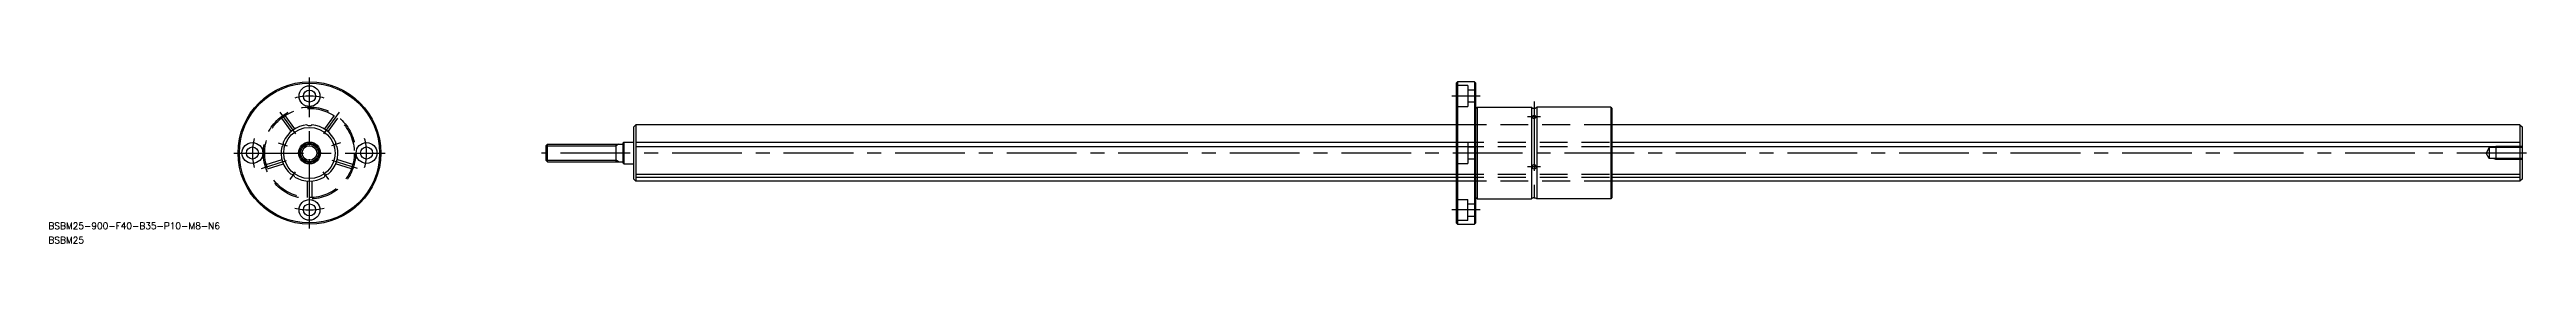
# Model space of a CAD drawing. Extents: x -118 to 1010, y -41 to 34.
import ezdxf

# ---------------------------------------------------------------- set-up
doc = ezdxf.new("R2010")
doc.units = 0
doc.linetypes.add('CENTER', pattern=[50.8, 31.75, -6.35, 6.35, -6.35])
doc.linetypes.add('DASHED', pattern=[19.05, 12.7, -6.35])
doc.layers.get('0').update_dxf_attribs({"linetype": 'CONTINUOUS'})
doc.layers.add('CENTER', color=1, linetype='CENTER')
doc.styles.get("Standard").update_dxf_attribs({"font": 'txt.shx', "height": 3, "bigfont": 'bigfont.shx'})

# ---------------------------------------------------------------- blocks, each defined once
blk = doc.blocks.new('*U3')
at = {"color": 7, "linetype": 'CONTINUOUS'}
blk.add_text('BSBM25-900-F40-B35-P10-M8-N6', height=3, dxfattribs=at).set_placement((-118.9, -34.8))
blk = doc.blocks.new('*U4')
at = {"color": 7, "linetype": 'CONTINUOUS'}
blk.add_text('BSBM25', height=3, dxfattribs=at).set_placement((-118.9, -41.3))

msp = doc.modelspace()

# ---------------------------------------------------------------- linework, layer by layer
at = {"color": 7, "linetype": 'CONTINUOUS'}
for p, q in [((522.2, 31.9), (522.8, 32.5)), ((522.2, 31.9), (522.2, -31.9)), ((530.6, 32.5), (522.8, 32.5)), ((522.8, 32.5), (522.8, -32.5)), ((530.6, 32.5), (530.6, -32.5)), ((530.6, 32.5), (531.2, 31.9)), ((531.2, -31.9), (531.2, 31.9)), ((147.7, 11.9), (148.6, 12.9)), ((147.7, -11.9), (147.7, 11.9)), ((522.2, 12.9), (148.6, 12.9)), ((148.7, 12.9), (148.7, -12.9)), ((531.8, 21), (531.2, 20.4)), ((531.8, 21), (531.8, -21)), ((531.8, 21), (556.5, 21)), ((556.5, 21), (556.5, -21)), ((558.9, 21), (558.9, -21)), ((592.6, 21), (558.9, 21)), ((592.6, 21), (592.6, -21)), ((592.6, 21), (593.2, 20.4)), ((593.2, 20.4), (593.2, -20.4)), ((1006.7, 12.9), (593.2, 12.9)), ((1006.7, 12.9), (1007.7, 11.9)), ((1006.7, 12.9), (1006.7, -12.9)), ((1007.7, 11.9), (1007.7, -11.9)), ((107.7, 3.3), (108.4, 4)), ((107.7, 3.3), (107.7, -3.3)), ((108.4, 4), (142.7, 4)), ((108.4, -4), (108.4, 4)), ((139.7, -4), (139.7, 4)), ((142.7, 4.5), (143.2, 5)), ((142.7, 4.5), (142.7, -4.5)), ((143.2, 5), (143.2, -5)), ((143.2, 5), (147.7, 5)), ((148.7, 5), (522.2, 5)), ((148.7, 2.9), (522.2, 2.9)), ((593.2, 5), (1006.7, 5)), ((593.2, 2.9), (1006.7, 2.9)), ((107.7, -3.3), (108.4, -4)), ((108.4, -4), (142.7, -4)), ((142.7, -4.5), (143.2, -5)), ((143.2, -5), (147.7, -5)), ((148.7, -9.7), (522.2, -9.7)), ((148.7, -11.1), (522.2, -11.1)), ((593.2, -9.7), (1006.7, -9.7)), ((593.2, -11.1), (1006.7, -11.1)), ((147.7, -11.9), (148.7, -12.9)), ((522.2, -12.9), (148.7, -12.9)), ((531.2, -20.4), (531.8, -21)), ((531.8, -21), (556.5, -21)), ((592.6, -21), (558.9, -21)), ((593.2, -20.4), (592.6, -21)), ((1006.7, -12.9), (593.2, -12.9)), ((1007.7, -11.9), (1006.7, -12.9)), ((522.2, -31.9), (522.8, -32.5)), ((522.8, -32.5), (530.6, -32.5)), ((531.2, -31.9), (530.6, -32.5))]:
    msp.add_line(p, q, dxfattribs=at)
at = {"color": 3, "linetype": 'DASHED'}
for p, q in [((527.6, 30.8), (522.2, 30.8)), ((527.6, 30.8), (527.6, 21.2)), ((527.6, 28.8), (531.2, 28.8)), ((531.2, 23.2), (527.6, 23.2)), ((-12.8, 15.9), (-8.4, 9.8)), ((-11.2, 17.1), (-6.8, 11)), ((11.2, 17.1), (6.8, 11)), ((12.8, 15.9), (8.4, 9.8)), ((522.2, 21.2), (527.6, 21.2)), ((593.2, 12.9), (522.2, 12.9)), ((522.2, 5), (593.2, 5)), ((527.6, 4.8), (522.2, 4.8)), ((522.2, 2.9), (593.2, 2.9)), ((527.6, 4.8), (527.6, -4.8)), ((527.6, 2.8), (531.2, 2.8)), ((-19.7, -5.3), (-12.5, -3)), ((-19.1, -7.2), (-11.9, -4.9)), ((19.1, -7.2), (11.9, -4.9)), ((19.7, -5.3), (12.5, -3)), ((522.2, -4.8), (527.6, -4.8)), ((522.2, -9.7), (593.2, -9.7)), ((522.2, -11.1), (593.2, -11.1)), ((531.2, -2.8), (527.6, -2.8)), ((-1, -12.9), (-1, -20.4)), ((1, -12.9), (1, -20.4)), ((593.2, -12.9), (522.2, -12.9)), ((522.2, -21.3), (527.6, -21.3)), ((527.6, -30.8), (527.6, -21.3)), ((527.6, -30.8), (522.2, -30.8)), ((531.2, -23.3), (527.6, -23.3)), ((527.6, -28.8), (531.2, -28.8))]:
    msp.add_line(p, q, dxfattribs=at)
at = {"color": 3, "linetype": 'CONTINUOUS'}
for p, q in [((107.7, 3.3), (139.7, 3.3)), ((140.8, 4), (139.7, 3.3)), ((992.7, 2.5), (991.3, 0)), ((992.7, -2.5), (991.3, 0)), ((1007.7, 2.5), (992.7, 2.5)), ((992.7, 2.5), (992.7, -2.5)), ((995.7, 3), (994.7, 2.5)), ((995.7, 3), (995.7, -3)), ((1007.7, 3), (995.7, 3)), ((107.7, -3.3), (139.7, -3.3)), ((140.8, -4), (139.7, -3.3)), ((1007.7, -2.5), (992.7, -2.5)), ((995.7, -3), (994.7, -2.5)), ((1007.7, -3), (995.7, -3))]:
    msp.add_line(p, q, dxfattribs=at)
at = {"color": 7, "linetype": 'CONTINUOUS'}
for centre, radius in [((0, 0), 32.5), ((0, 0), 31.9), ((0, 26), 4.75), ((0, 26), 2.75), ((0, 0), 11.7), ((-26, 0), 4.75), ((-26, 0), 2.75), ((0, 0), 5), ((0, 0), 4.5), ((0, 0), 4), ((26, 0), 4.75), ((26, 0), 2.75), ((0, -26), 4.75), ((0, -26), 2.75)]:
    msp.add_circle(centre, radius, dxfattribs=at)
at = {"color": 3, "linetype": 'DASHED'}
for radius in [21, 20.4]:
    msp.add_circle((0, 0), radius, dxfattribs=at)
at = {"color": 3, "linetype": 'CONTINUOUS'}
msp.add_circle((0, 0), 3.32, dxfattribs=at)
at = {"color": 7, "linetype": 'CONTINUOUS'}
for centre, radius, start, end in [((0, 0), 12.9, 95.0288, 156.9712), ((0, 14.5), 2, 235.571, 304.429), ((0, 0), 12.9, 23.0288, 84.9712), ((557.7, 21.9), 1.5, 216.8699, 323.1301), ((557.2, 16.4), 0.539, 105.1922, 172.9787), ((557.2, 16.5), 0.552, 183.5636, 243.1479), ((557.7, 17.6), 1.71, 245.8953, 294.1047), ((557.7, 15.4), 1.67, 68.7197, 111.2803), ((558.1, 16.4), 0.539, 7.0213, 74.8078), ((558.1, 16.5), 0.552, 296.8521, 356.4364), ((0, 0), 12.9, 167.0288, 228.9712), ((-13.8, 4.5), 2, 307.571, 16.429), ((0, 0), 12.9, 311.0288, 12.9712), ((13.8, 4.5), 2, 163.571, 232.429), ((-8.5, -11.7), 2, 19.571, 88.429), ((0, 0), 12.9, 239.0288, 300.9712), ((8.5, -11.7), 2, 91.571, 160.429), ((557.7, -6.4), 1.01, 126.4611, 175.9771), ((557.6, -6.3), 0.921, 182.5563, 238.6561), ((557.7, -6.3), 0.915, 49.5753, 130.4247), ((557.7, -6.4), 0.888, 230.9432, 309.0568), ((557.8, -6.3), 0.921, 301.3439, 357.4437), ((557.7, -6.4), 1.01, 4.0229, 53.5389), ((557.7, -21.9), 1.5, 36.8699, 143.1301)]:
    msp.add_arc(centre, radius, start, end, dxfattribs=at)
at = {"layer": 'CENTER', "color": 1, "linetype": 'CENTER'}
for p, q in [((0, -34.5), (0, 34.5)), ((533.2, 26), (520.2, 26)), ((557.7, 23.6), (557.7, -24.1)), ((-13.5, 18.6), (-6.4, 8.8)), ((13.5, 18.6), (6.4, 8.8)), ((560.7, 16.5), (554.7, 16.5)), ((-34.5, 0), (34.5, 0)), ((-14.2, 4.6), (-10.1, 3.3)), ((14.2, 4.6), (10.1, 3.3)), ((1009.7, 0), (105.7, 0)), ((-21.9, -7.1), (-10.4, -3.4)), ((-8.8, -12.1), (-6.3, -8.6)), ((8.8, -12.1), (6.3, -8.6)), ((21.9, -7.1), (10.4, -3.4)), ((560.7, -6.3), (554.7, -6.3)), ((533.2, -26), (520.2, -26))]:
    msp.add_line(p, q, dxfattribs=at)
for start, end in [(75.1105, 104.8895), (165.1105, 194.8895), (345.1105, 14.8895), (255.1105, 284.8895)]:
    msp.add_arc((0, 0), 26, start, end, dxfattribs=at)

# ---------------------------------------------------------------- block references
at = {"color": 7, "linetype": 'CONTINUOUS'}
for name in ['*U3', '*U4']:
    msp.add_blockref(name, (0, 0), dxfattribs=at)

doc.saveas('drawing.dxf')
